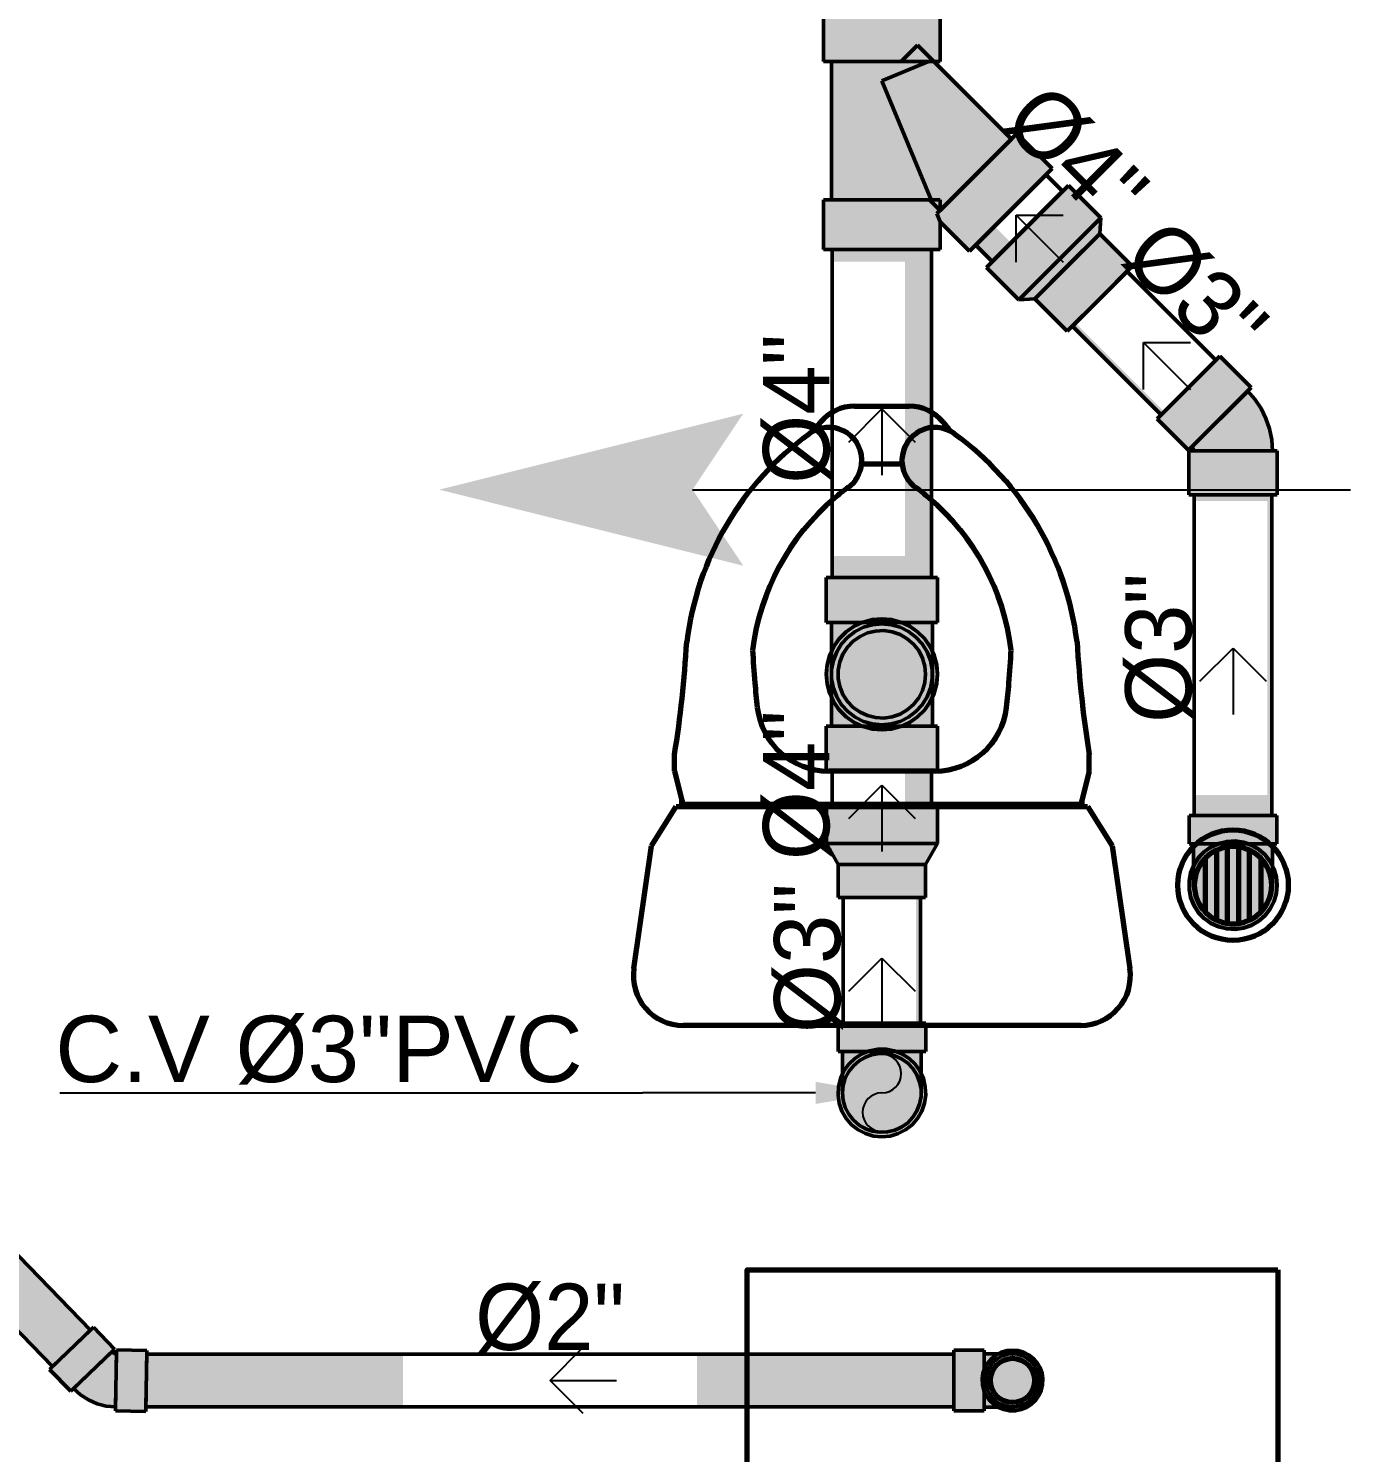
# Model space of a CAD drawing. Header units: metres. Extents: x -232 to 581, y 30 to 789.
# Drawn here: x 347.328 to 348.846, y 397.31 to 398.945 of the extents above; entities that cross this region are included whole.
import ezdxf

# ---------------------------------------------------------------- set-up
doc = ezdxf.new("R2010")
doc.units = ezdxf.units.M
doc.layers.add('_electricos-Leyenda', color=7, linetype='Continuous')
doc.layers.add('M-SY-PIPE-STANDARD-Drenaje Ventilacion', color=254, linetype='Continuous')
doc.layers.add('G-Risr-Std-Nplt', color=7, linetype='Continuous', lineweight=18, plot=False)
doc.layers.add('M-SY-PIPE-STANDARD-Drenaje Sanitario', color=7, linetype='Continuous', true_color=0x726558)
for name, color, linetype, lineweight in [('P-Fixt-Drn', 94, 'Continuous', 70), ('P-Fixt-Snk', 94, 'Continuous', 70), ('P-Fixt-Wcl', 94, 'Continuous', 70)]:
    doc.layers.add(name, color=color, linetype=linetype, lineweight=lineweight)
doc.styles.add('DS-CAST-01', font='GOTHIC.TTF', dxfattribs={"height": 3})
doc.styles.add('Schedule-Header', font='arial.ttf')

# ---------------------------------------------------------------- blocks, each defined once
blk = doc.blocks.new('za_arrw5')
at = {"lineweight": 13}
for points in [[(-1, 0.25), (0, 0), (-0.8333, 0)], [(-1, -0.25), (0, 0), (-0.8333, 0)]]:
    blk.add_solid(points, dxfattribs=at)
blk = doc.blocks.new('TECHO ARQ 20.03')
at = {"layer": '_electricos-Leyenda', "color": 30, "true_color": 0xf8991e}
blk.add_line((224.9811, 119.815), (225.7366, 119.8149), dxfattribs=at)
at = {"layer": '_electricos-Leyenda', "color": 30, "true_color": 0xf8991e, "xscale": -0.3491189357928305, "yscale": 0.3491189357928305, "zscale": 0.3491189357928305, "rotation": 359.99726127338}
blk.add_blockref('za_arrw5', (224.6902, 119.815), dxfattribs=at)
blk = doc.blocks.new('Aecb_Duct_Rnd_2Line_Open')
at = {"layer": 'G-Risr-Std-Nplt', "color": 0, "linetype": 'ByBlock', "lineweight": -2}
blk.add_circle((0, 0), 1, dxfattribs=at)
blk = doc.blocks.new('_Open90')
at = {"color": 0, "linetype": 'ByBlock', "lineweight": -2}
for p, q in [((-0.5, 0.5), (0, 0)), ((0, 0), (-1, 0)), ((0, 0), (-0.5, -0.5))]:
    blk.add_line(p, q, dxfattribs=at)
blk = doc.blocks.new('Aecb_Othr_Rnd_2Line_PipeBreak_Patt_Rise')
at = {"linetype": 'ByBlock', "lineweight": -2}
blk.add_hatch(color=0, dxfattribs=at).paths.add_polyline_path([(1, 0, 0.414214), (0, 1, -1), (0, 0, 1), (0, -1, 0.414214)])
at = {"color": 0, "linetype": 'ByBlock', "lineweight": -2}
for centre, start, end in [((0, 0.5), 270, 90), ((0, -0.5), 90, 270)]:
    blk.add_arc(centre, 0.5, start, end, dxfattribs=at)
at = {"layer": 'G-Risr-Std-Nplt', "color": 0, "linetype": 'ByBlock', "lineweight": -2}
blk.add_circle((0, 0), 1, dxfattribs=at)
blk = doc.blocks.new('DR 20.03.26 LN09')
at = {"layer": 'M-SY-PIPE-STANDARD-Drenaje Sanitario', "linetype": 'Continuous', "lineweight": 50}
for points in [[(-9426.538, -2351.404), (-9426.538, -2353.654), (-9423.898, -2353.654), (-9421.257, -2353.654), (-9421.257, -2352.404), (-9419.931, -2353.73), (-9416.197, -2349.996), (-9417.788, -2348.405), (-9418.042, -2348.659), (-9421.547, -2345.154), (-9421.257, -2345.154), (-9421.257, -2342.904), (-9423.898, -2342.904), (-9426.538, -2342.904), (-9426.538, -2345.154), (-9426.179, -2345.154), (-9426.179, -2351.404)], [(-9417.318, -2352.609), (-9419.174, -2354.465), (-9417.705, -2355.934), (-9416.987, -2355.879), (-9415.517, -2357.349), (-9414.048, -2355.879), (-9412.578, -2354.41), (-9414.048, -2352.94), (-9413.993, -2352.222), (-9415.462, -2350.753)], [(-9419.655, -2353.454), (-9418.909, -2354.2), (-9418.06, -2353.351), (-9418.806, -2352.605)], [(-9426.148, -2368.487), (-9423.898, -2368.487), (-9421.648, -2368.487), (-9421.648, -2353.654), (-9423.898, -2353.654), (-9426.148, -2353.654), (-9426.148, -2354.209), (-9422.848, -2354.209), (-9422.848, -2367.51), (-9426.148, -2367.51)], [(-9415.285, -2357.117), (-9411.266, -2361.135), (-9411.125, -2360.993), (-9415.143, -2356.975)], [(-9408.615, -2358.484), (-9411.443, -2361.312), (-9410.029, -2362.726), (-9409.874, -2362.572), (-9409.843, -2362.61), (-9409.819, -2362.655), (-9409.804, -2362.703), (-9409.799, -2362.753), (-9410.018, -2362.753), (-9410.018, -2364.753), (-9408.018, -2364.753), (-9406.018, -2364.753), (-9406.018, -2362.753), (-9406.237, -2362.753), (-9406.27, -2362.254), (-9406.367, -2361.764), (-9406.528, -2361.291), (-9406.748, -2360.843), (-9407.026, -2360.428), (-9407.355, -2360.053), (-9407.201, -2359.898)], [(-9409.768, -2379.238), (-9408.018, -2379.238), (-9406.268, -2379.238), (-9406.268, -2364.753), (-9408.018, -2364.753), (-9409.768, -2364.753), (-9409.768, -2365.021), (-9406.469, -2365.021), (-9406.469, -2378.322), (-9409.768, -2378.322)], [(-9426.413, -2368.487), (-9426.413, -2370.518), (-9426.179, -2370.518), (-9426.179, -2371.801), (-9426.16, -2371.784), (-9426.262, -2372.001), (-9426.375, -2372.425), (-9426.413, -2372.862), (-9426.375, -2373.299), (-9426.262, -2373.722), (-9426.17, -2373.918), (-9426.179, -2373.922), (-9426.179, -2375.206), (-9426.413, -2375.206), (-9426.413, -2377.237), (-9421.382, -2377.237), (-9421.382, -2375.206), (-9421.616, -2375.206), (-9421.616, -2373.922), (-9421.625, -2373.918), (-9421.534, -2373.722), (-9421.42, -2373.299), (-9421.382, -2372.862), (-9421.42, -2372.425), (-9421.534, -2372.001), (-9421.635, -2371.784), (-9421.616, -2371.801), (-9421.616, -2370.518), (-9421.382, -2370.518), (-9421.382, -2368.487)], [(-9426.37, -2372.426), (-9426.408, -2372.862), (-9426.37, -2373.298), (-9426.256, -2373.72), (-9426.071, -2374.117), (-9425.82, -2374.475), (-9425.511, -2374.784), (-9425.153, -2375.035), (-9424.756, -2375.22), (-9424.334, -2375.334), (-9423.898, -2375.372), (-9423.462, -2375.334), (-9423.039, -2375.22), (-9422.643, -2375.035), (-9422.284, -2374.784), (-9421.975, -2374.475), (-9421.724, -2374.117), (-9421.539, -2373.72), (-9421.426, -2373.298), (-9421.388, -2372.862), (-9421.426, -2372.426), (-9421.539, -2372.003), (-9421.724, -2371.607), (-9421.975, -2371.248), (-9422.284, -2370.939), (-9422.643, -2370.688), (-9423.039, -2370.503), (-9423.462, -2370.39), (-9423.898, -2370.352), (-9424.334, -2370.39), (-9424.756, -2370.503), (-9425.153, -2370.688), (-9425.511, -2370.939), (-9425.82, -2371.248), (-9426.071, -2371.607), (-9426.256, -2372.003)], [(-9426.109, -2372.448), (-9426.148, -2372.862), (-9426.109, -2373.275), (-9425.996, -2373.675), (-9425.811, -2374.046), (-9425.56, -2374.378), (-9425.254, -2374.657), (-9424.901, -2374.876), (-9424.513, -2375.026), (-9424.105, -2375.102), (-9423.69, -2375.102), (-9423.282, -2375.026), (-9422.895, -2374.876), (-9422.542, -2374.657), (-9422.235, -2374.378), (-9421.985, -2374.046), (-9421.8, -2373.675), (-9421.686, -2373.275), (-9421.648, -2372.862), (-9421.686, -2372.448), (-9421.8, -2372.049), (-9421.985, -2371.677), (-9422.235, -2371.346), (-9422.542, -2371.066), (-9422.895, -2370.848), (-9423.282, -2370.698), (-9423.69, -2370.621), (-9424.105, -2370.621), (-9424.513, -2370.698), (-9424.901, -2370.848), (-9425.254, -2371.066), (-9425.56, -2371.346), (-9425.811, -2371.677), (-9425.996, -2372.049)], [(-9410.003, -2379.238), (-9410.003, -2380.519), (-9409.799, -2380.519), (-9409.799, -2381.519), (-9409.794, -2381.514), (-9409.922, -2381.835), (-9409.994, -2382.205), (-9409.994, -2382.583), (-9409.922, -2382.953), (-9409.782, -2383.303), (-9409.578, -2383.621), (-9409.318, -2383.894), (-9409.01, -2384.113), (-9408.667, -2384.269), (-9408.301, -2384.358), (-9407.924, -2384.376), (-9407.55, -2384.322), (-9407.194, -2384.199), (-9406.867, -2384.01), (-9406.582, -2383.763), (-9406.349, -2383.467), (-9406.176, -2383.131), (-9406.07, -2382.77), (-9406.034, -2382.394), (-9406.07, -2382.018), (-9406.176, -2381.656), (-9406.255, -2381.504), (-9406.237, -2381.519), (-9406.237, -2380.519), (-9406.034, -2380.519), (-9406.034, -2379.238)], [(-9410.009, -2382.204), (-9410.009, -2382.584), (-9409.937, -2382.957), (-9409.796, -2383.31), (-9409.59, -2383.63), (-9409.328, -2383.905), (-9409.018, -2384.126), (-9408.672, -2384.284), (-9408.303, -2384.374), (-9407.923, -2384.392), (-9407.547, -2384.338), (-9407.187, -2384.213), (-9406.858, -2384.023), (-9406.571, -2383.774), (-9406.336, -2383.475), (-9406.161, -2383.137), (-9406.054, -2382.772), (-9406.018, -2382.394), (-9406.054, -2382.015), (-9406.161, -2381.651), (-9406.336, -2381.313), (-9406.571, -2381.014), (-9406.858, -2380.765), (-9407.187, -2380.575), (-9407.547, -2380.45), (-9407.923, -2380.396), (-9408.303, -2380.414), (-9408.672, -2380.504), (-9409.018, -2380.662), (-9409.328, -2380.882), (-9409.59, -2381.158), (-9409.796, -2381.478), (-9409.937, -2381.83)], [(-9409.737, -2382.063), (-9409.768, -2382.394), (-9409.737, -2382.725), (-9409.643, -2383.044), (-9409.49, -2383.34), (-9409.285, -2383.602), (-9409.033, -2383.819), (-9408.745, -2383.986), (-9408.431, -2384.095), (-9408.101, -2384.142), (-9407.769, -2384.126), (-9407.446, -2384.048), (-9407.143, -2383.91), (-9406.872, -2383.717), (-9406.643, -2383.476), (-9406.463, -2383.196), (-9406.339, -2382.887), (-9406.276, -2382.56), (-9406.276, -2382.228), (-9406.339, -2381.901), (-9406.463, -2381.592), (-9406.643, -2381.312), (-9406.872, -2381.071), (-9407.143, -2380.878), (-9407.446, -2380.74), (-9407.769, -2380.662), (-9408.101, -2380.646), (-9408.431, -2380.693), (-9408.745, -2380.802), (-9409.033, -2380.968), (-9409.285, -2381.186), (-9409.49, -2381.448), (-9409.643, -2381.744)], [(-9461.402, -2404.16), (-9459.692, -2402.512), (-9472.008, -2389.798), (-9473.713, -2391.451)], [(-9459.555, -2402.38), (-9461.535, -2404.288), (-9460.581, -2405.278), (-9460.457, -2405.159), (-9460.138, -2405.441), (-9459.78, -2405.67), (-9459.39, -2405.84), (-9458.978, -2405.947), (-9458.554, -2405.988), (-9458.557, -2406.16), (-9457.183, -2406.185), (-9457.132, -2403.436), (-9458.507, -2403.41), (-9458.51, -2403.582), (-9458.558, -2403.578), (-9458.604, -2403.566), (-9458.648, -2403.546), (-9458.688, -2403.521), (-9458.724, -2403.489), (-9458.601, -2403.37)], [(-9420.648, -2403.413), (-9420.648, -2406.163), (-9419.273, -2406.163), (-9419.273, -2405.991), (-9418.658, -2405.991), (-9418.665, -2405.982), (-9418.622, -2406.01), (-9418.38, -2406.107), (-9418.123, -2406.157), (-9417.861, -2406.157), (-9417.605, -2406.107), (-9417.362, -2406.01), (-9417.142, -2405.869), (-9416.953, -2405.688), (-9416.801, -2405.475), (-9416.693, -2405.238), (-9416.631, -2404.983), (-9416.619, -2404.722), (-9416.656, -2404.464), (-9416.741, -2404.217), (-9416.872, -2403.99), (-9417.043, -2403.793), (-9417.249, -2403.631), (-9417.481, -2403.511), (-9417.732, -2403.438), (-9417.992, -2403.413), (-9418.252, -2403.438), (-9418.503, -2403.511), (-9418.668, -2403.596), (-9418.658, -2403.585), (-9419.273, -2403.585), (-9419.273, -2403.413)], [(-9419.327, -2404.531), (-9419.352, -2404.788), (-9419.327, -2405.045), (-9419.254, -2405.293), (-9419.136, -2405.523), (-9418.976, -2405.726), (-9418.781, -2405.895), (-9418.557, -2406.024), (-9418.313, -2406.109), (-9418.057, -2406.146), (-9417.799, -2406.133), (-9417.548, -2406.072), (-9417.312, -2405.965), (-9417.102, -2405.815), (-9416.924, -2405.628), (-9416.784, -2405.411), (-9416.688, -2405.171), (-9416.639, -2404.917), (-9416.639, -2404.659), (-9416.688, -2404.405), (-9416.784, -2404.165), (-9416.924, -2403.947), (-9417.102, -2403.76), (-9417.312, -2403.611), (-9417.548, -2403.503), (-9417.799, -2403.442), (-9418.057, -2403.43), (-9418.313, -2403.467), (-9418.557, -2403.551), (-9418.781, -2403.68), (-9418.976, -2403.85), (-9419.136, -2404.053), (-9419.254, -2404.283)], [(-9457.135, -2403.6), (-9457.179, -2405.975), (-9445.553, -2405.975), (-9445.553, -2403.6)], [(-9420.648, -2405.975), (-9420.648, -2404.788), (-9420.648, -2403.6), (-9432.252, -2403.6), (-9432.252, -2405.975)], [(-9419.174, -2404.675), (-9419.174, -2404.901), (-9419.132, -2405.122), (-9419.048, -2405.332), (-9418.926, -2405.522), (-9418.77, -2405.685), (-9418.586, -2405.816), (-9418.381, -2405.91), (-9418.161, -2405.963), (-9417.936, -2405.974), (-9417.712, -2405.942), (-9417.499, -2405.868), (-9417.303, -2405.755), (-9417.133, -2405.607), (-9416.993, -2405.43), (-9416.89, -2405.229), (-9416.826, -2405.013), (-9416.805, -2404.788), (-9416.826, -2404.563), (-9416.89, -2404.346), (-9416.993, -2404.146), (-9417.133, -2403.968), (-9417.303, -2403.82), (-9417.499, -2403.708), (-9417.712, -2403.634), (-9417.936, -2403.602), (-9418.161, -2403.612), (-9418.381, -2403.666), (-9418.586, -2403.759), (-9418.77, -2403.89), (-9418.926, -2404.054), (-9419.048, -2404.244), (-9419.132, -2404.453)]]:
    blk.add_hatch(color=251, dxfattribs=at).paths.add_polyline_path(points, flags=0)
at = {"layer": 'M-SY-PIPE-STANDARD-Drenaje Ventilacion', "linetype": 'Continuous', "lineweight": 50}
for points in [[(-9421.648, -2378.766), (-9421.648, -2377.237), (-9422.848, -2377.237), (-9422.848, -2378.766)], [(-9426.408, -2378.766), (-9426.408, -2380.516), (-9425.876, -2381.453), (-9425.876, -2382.953), (-9421.92, -2382.953), (-9421.92, -2381.453), (-9421.388, -2380.516), (-9421.388, -2378.766)], [(-9422.148, -2388.632), (-9422.148, -2382.953), (-9422.348, -2382.953), (-9422.348, -2388.632)], [(-9425.882, -2388.632), (-9425.882, -2389.913), (-9425.679, -2389.913), (-9425.679, -2390.913), (-9425.664, -2390.9), (-9425.773, -2391.139), (-9425.862, -2391.506), (-9425.88, -2391.883), (-9425.826, -2392.256), (-9425.703, -2392.612), (-9425.514, -2392.939), (-9425.267, -2393.224), (-9424.971, -2393.457), (-9424.635, -2393.63), (-9424.273, -2393.737), (-9423.898, -2393.773), (-9423.522, -2393.737), (-9423.16, -2393.63), (-9422.825, -2393.457), (-9422.528, -2393.224), (-9422.281, -2392.939), (-9422.093, -2392.612), (-9421.969, -2392.256), (-9421.916, -2391.883), (-9421.933, -2391.506), (-9422.022, -2391.139), (-9422.132, -2390.9), (-9422.116, -2390.913), (-9422.116, -2389.913), (-9421.913, -2389.913), (-9421.913, -2388.632)], [(-9425.64, -2391.622), (-9425.64, -2391.954), (-9425.577, -2392.281), (-9425.453, -2392.59), (-9425.273, -2392.87), (-9425.044, -2393.111), (-9424.773, -2393.304), (-9424.47, -2393.442), (-9424.147, -2393.52), (-9423.814, -2393.536), (-9423.485, -2393.489), (-9423.171, -2393.38), (-9422.883, -2393.214), (-9422.631, -2392.996), (-9422.425, -2392.734), (-9422.273, -2392.439), (-9422.179, -2392.119), (-9422.148, -2391.788), (-9422.179, -2391.457), (-9422.273, -2391.138), (-9422.425, -2390.842), (-9422.631, -2390.58), (-9422.883, -2390.363), (-9423.171, -2390.196), (-9423.485, -2390.087), (-9423.814, -2390.04), (-9424.147, -2390.056), (-9424.47, -2390.134), (-9424.773, -2390.273), (-9425.044, -2390.466), (-9425.273, -2390.706), (-9425.453, -2390.986), (-9425.577, -2391.295)]]:
    blk.add_hatch(color=254, dxfattribs=at).paths.add_polyline_path(points, flags=0)
at = {"layer": 'M-SY-PIPE-STANDARD-Drenaje Sanitario', "color": 251, "linetype": 'Continuous', "lineweight": 50}
for points in [[(-9426.538, -2342.904), (-9426.538, -2345.154)], [(-9421.257, -2342.904), (-9421.257, -2345.154)], [(-9423.023, -2345.154), (-9422.285, -2344.416)], [(-9422.285, -2344.416), (-9418.042, -2348.659)], [(-9426.538, -2345.154), (-9423.898, -2345.154)], [(-9426.179, -2345.154), (-9426.179, -2351.404)], [(-9426.179, -2345.154), (-9423.023, -2345.154)], [(-9423.898, -2346.029), (-9421.785, -2345.154)], [(-9423.898, -2345.154), (-9421.257, -2345.154)], [(-9421.785, -2345.154), (-9423.023, -2345.154)], [(-9421.671, -2351.404), (-9423.898, -2346.029)], [(-9417.788, -2348.405), (-9421.412, -2352.029)], [(-9418.042, -2348.659), (-9421.268, -2351.885)], [(-9417.788, -2348.405), (-9416.197, -2349.996)], [(-9419.931, -2353.73), (-9416.197, -2349.996)], [(-9416.473, -2350.272), (-9419.655, -2353.454)], [(-9415.727, -2351.018), (-9416.473, -2350.272)], [(-9418.909, -2354.2), (-9415.727, -2351.018)], [(-9415.462, -2350.753), (-9417.318, -2352.609)], [(-9415.462, -2350.753), (-9413.993, -2352.222)], [(-9423.898, -2351.404), (-9426.538, -2351.404)], [(-9426.538, -2351.404), (-9426.538, -2353.654)], [(-9426.179, -2351.404), (-9421.749, -2351.404)], [(-9421.257, -2351.404), (-9423.898, -2351.404)], [(-9421.268, -2351.885), (-9421.749, -2351.404)], [(-9421.749, -2351.404), (-9421.749, -2351.404), (-9421.671, -2351.404)], [(-9421.749, -2351.404), (-9421.671, -2351.404)], [(-9421.257, -2351.404), (-9421.257, -2351.874)], [(-9421.412, -2352.029), (-9421.257, -2352.404)], [(-9421.257, -2352.404), (-9419.931, -2353.73)], [(-9421.257, -2352.404), (-9421.257, -2353.654)], [(-9417.318, -2352.609), (-9419.174, -2354.465)], [(-9417.705, -2355.934), (-9413.993, -2352.222)], [(-9415.849, -2354.078), (-9413.993, -2352.222)], [(-9413.993, -2352.222), (-9414.048, -2352.94)], [(-9414.048, -2352.94), (-9416.987, -2355.879)], [(-9414.048, -2352.94), (-9415.517, -2354.41)], [(-9414.048, -2352.94), (-9412.578, -2354.41)], [(-9426.538, -2353.654), (-9423.898, -2353.654)], [(-9421.648, -2353.654), (-9426.148, -2353.654)], [(-9426.148, -2353.654), (-9426.148, -2368.487)], [(-9423.898, -2353.654), (-9421.257, -2353.654)], [(-9421.648, -2368.487), (-9421.648, -2353.654)], [(-9419.655, -2353.454), (-9418.909, -2354.2)], [(-9419.174, -2354.465), (-9417.705, -2355.934)], [(-9417.705, -2355.934), (-9415.849, -2354.078)], [(-9415.517, -2354.41), (-9416.987, -2355.879)], [(-9414.048, -2355.879), (-9412.578, -2354.41)], [(-9412.81, -2354.642), (-9415.285, -2357.117)], [(-9408.792, -2358.661), (-9412.81, -2354.642)], [(-9416.987, -2355.879), (-9417.705, -2355.934)], [(-9416.987, -2355.879), (-9415.517, -2357.349)], [(-9415.517, -2357.349), (-9414.048, -2355.879)], [(-9415.285, -2357.117), (-9411.266, -2361.135)], [(-9408.615, -2358.484), (-9411.443, -2361.312)], [(-9411.266, -2361.135), (-9408.792, -2358.661)], [(-9407.201, -2359.898), (-9408.615, -2358.484)], [(-9410.029, -2362.726), (-9407.201, -2359.898)], [(-9409.874, -2362.572), (-9407.355, -2360.053)], [(-9407.355, -2360.053), (-9407.026, -2360.428), (-9406.748, -2360.843), (-9406.528, -2361.291), (-9406.367, -2361.764), (-9406.27, -2362.254), (-9406.237, -2362.753)], [(-9410.029, -2362.726), (-9411.443, -2361.312)], [(-9408.018, -2362.753), (-9410.018, -2362.753)], [(-9410.018, -2364.753), (-9410.018, -2362.753)], [(-9409.799, -2362.753), (-9409.803, -2362.713), (-9409.812, -2362.674), (-9409.827, -2362.636), (-9409.848, -2362.602), (-9409.874, -2362.572)], [(-9406.237, -2362.753), (-9409.799, -2362.753)], [(-9406.018, -2362.753), (-9408.018, -2362.753)], [(-9406.018, -2364.753), (-9406.018, -2362.753)], [(-9410.018, -2364.753), (-9408.018, -2364.753)], [(-9406.268, -2364.753), (-9409.768, -2364.753)], [(-9409.768, -2364.753), (-9409.768, -2379.238)], [(-9408.018, -2364.753), (-9406.018, -2364.753)], [(-9406.268, -2379.238), (-9406.268, -2364.753)], [(-9459.692, -2402.512), (-9493.385, -2367.731)], [(-9421.382, -2368.487), (-9426.413, -2368.487)], [(-9426.413, -2368.487), (-9426.413, -2370.518)], [(-9426.148, -2368.487), (-9421.648, -2368.487)], [(-9421.382, -2368.487), (-9421.382, -2370.518)], [(-9495.064, -2369.411), (-9461.402, -2404.16)], [(-9423.898, -2375.377), (-9423.461, -2375.339), (-9423.037, -2375.226), (-9422.64, -2375.04), (-9422.281, -2374.789), (-9421.971, -2374.479), (-9421.719, -2374.12), (-9421.534, -2373.722), (-9421.42, -2373.299), (-9421.382, -2372.862), (-9421.42, -2372.425), (-9421.534, -2372.001), (-9421.719, -2371.604), (-9421.971, -2371.245), (-9422.281, -2370.935), (-9422.64, -2370.683), (-9423.037, -2370.498), (-9423.461, -2370.384), (-9423.898, -2370.346), (-9424.335, -2370.384), (-9424.758, -2370.498), (-9425.156, -2370.683), (-9425.515, -2370.935), (-9425.825, -2371.245), (-9426.076, -2371.604), (-9426.262, -2372.001), (-9426.375, -2372.425), (-9426.413, -2372.862), (-9426.375, -2373.299), (-9426.262, -2373.722), (-9426.076, -2374.12), (-9425.825, -2374.479), (-9425.515, -2374.789), (-9425.156, -2375.04), (-9424.758, -2375.226), (-9424.335, -2375.339), (-9423.898, -2375.377)], [(-9426.413, -2370.518), (-9424.812, -2370.518)], [(-9421.388, -2372.862), (-9421.426, -2373.298), (-9421.539, -2373.72), (-9421.724, -2374.117), (-9421.975, -2374.475), (-9422.284, -2374.784), (-9422.643, -2375.035), (-9423.039, -2375.22), (-9423.462, -2375.334), (-9423.898, -2375.372), (-9424.334, -2375.334), (-9424.756, -2375.22), (-9425.153, -2375.035), (-9425.511, -2374.784), (-9425.82, -2374.475), (-9426.071, -2374.117), (-9426.256, -2373.72), (-9426.37, -2373.298), (-9426.408, -2372.862), (-9426.37, -2372.426), (-9426.256, -2372.003), (-9426.071, -2371.607), (-9425.82, -2371.248), (-9425.511, -2370.939), (-9425.153, -2370.688), (-9424.756, -2370.503), (-9424.334, -2370.39), (-9423.898, -2370.352), (-9423.462, -2370.39), (-9423.039, -2370.503), (-9422.643, -2370.688), (-9422.284, -2370.939), (-9421.975, -2371.248), (-9421.724, -2371.607), (-9421.539, -2372.003), (-9421.426, -2372.426), (-9421.388, -2372.862)], [(-9421.388, -2372.862), (-9421.426, -2372.426), (-9421.539, -2372.003), (-9421.724, -2371.607), (-9421.975, -2371.248), (-9422.284, -2370.939), (-9422.643, -2370.688), (-9423.039, -2370.503), (-9423.462, -2370.39), (-9423.898, -2370.352), (-9424.334, -2370.39), (-9424.756, -2370.503), (-9425.153, -2370.688), (-9425.511, -2370.939), (-9425.82, -2371.248), (-9426.071, -2371.607), (-9426.256, -2372.003), (-9426.37, -2372.426), (-9426.408, -2372.862), (-9426.37, -2373.298), (-9426.256, -2373.72), (-9426.071, -2374.117), (-9425.82, -2374.475), (-9425.511, -2374.784), (-9425.153, -2375.035), (-9424.756, -2375.22), (-9424.334, -2375.334), (-9423.898, -2375.372), (-9423.462, -2375.334), (-9423.039, -2375.22), (-9422.643, -2375.035), (-9422.284, -2374.784), (-9421.975, -2374.475), (-9421.724, -2374.117), (-9421.539, -2373.72), (-9421.426, -2373.298), (-9421.388, -2372.862)], [(-9421.616, -2370.518), (-9426.179, -2370.518)], [(-9426.179, -2375.206), (-9426.179, -2370.518)], [(-9423.898, -2375.143), (-9423.479, -2375.104), (-9423.074, -2374.989), (-9422.697, -2374.801), (-9422.361, -2374.548), (-9422.077, -2374.236), (-9421.856, -2373.879), (-9421.704, -2373.486), (-9421.626, -2373.072), (-9421.626, -2372.651), (-9421.704, -2372.237), (-9421.856, -2371.845), (-9422.077, -2371.487), (-9422.361, -2371.176), (-9422.697, -2370.922), (-9423.074, -2370.735), (-9423.479, -2370.619), (-9423.898, -2370.58), (-9424.317, -2370.619), (-9424.722, -2370.735), (-9425.099, -2370.922), (-9425.435, -2371.176), (-9425.718, -2371.487), (-9425.94, -2371.845), (-9426.092, -2372.237), (-9426.169, -2372.651), (-9426.169, -2373.072), (-9426.092, -2373.486), (-9425.94, -2373.879), (-9425.718, -2374.236), (-9425.435, -2374.548), (-9425.099, -2374.801), (-9424.722, -2374.989), (-9424.317, -2375.104), (-9423.898, -2375.143)], [(-9422.984, -2370.518), (-9421.382, -2370.518)], [(-9421.616, -2375.206), (-9421.616, -2370.518)], [(-9421.92, -2372.862), (-9421.955, -2372.487), (-9422.061, -2372.127), (-9422.234, -2371.792), (-9422.466, -2371.497), (-9422.75, -2371.25), (-9423.076, -2371.062), (-9423.431, -2370.939), (-9423.804, -2370.886), (-9424.179, -2370.904), (-9424.545, -2370.993), (-9424.887, -2371.149), (-9425.193, -2371.367), (-9425.452, -2371.639), (-9425.656, -2371.955), (-9425.796, -2372.304), (-9425.867, -2372.674), (-9425.867, -2373.05), (-9425.796, -2373.419), (-9425.656, -2373.768), (-9425.452, -2374.084), (-9425.193, -2374.357), (-9424.887, -2374.575), (-9424.545, -2374.731), (-9424.179, -2374.82), (-9423.804, -2374.837), (-9423.431, -2374.784), (-9423.076, -2374.661), (-9422.75, -2374.473), (-9422.466, -2374.227), (-9422.234, -2373.931), (-9422.061, -2373.597), (-9421.955, -2373.236), (-9421.92, -2372.862)], [(-9421.92, -2372.862), (-9421.955, -2372.487), (-9422.061, -2372.127), (-9422.234, -2371.792), (-9422.466, -2371.497), (-9422.75, -2371.25), (-9423.076, -2371.062), (-9423.431, -2370.939), (-9423.804, -2370.886), (-9424.179, -2370.904), (-9424.545, -2370.993), (-9424.887, -2371.149), (-9425.193, -2371.367), (-9425.452, -2371.639), (-9425.656, -2371.955), (-9425.796, -2372.304), (-9425.867, -2372.674), (-9425.867, -2373.05), (-9425.796, -2373.419), (-9425.656, -2373.768), (-9425.452, -2374.084), (-9425.193, -2374.357), (-9424.887, -2374.575), (-9424.545, -2374.731), (-9424.179, -2374.82), (-9423.804, -2374.837), (-9423.431, -2374.784), (-9423.076, -2374.661), (-9422.75, -2374.473), (-9422.466, -2374.227), (-9422.234, -2373.931), (-9422.061, -2373.597), (-9421.955, -2373.236), (-9421.92, -2372.862)], [(-9424.812, -2375.206), (-9426.413, -2375.206)], [(-9426.413, -2375.206), (-9426.413, -2377.237)], [(-9426.179, -2375.206), (-9421.616, -2375.206)], [(-9421.382, -2375.206), (-9422.984, -2375.206)], [(-9421.382, -2375.206), (-9421.382, -2377.237)], [(-9426.413, -2377.237), (-9421.382, -2377.237)], [(-9406.034, -2379.238), (-9410.003, -2379.238)], [(-9410.003, -2380.519), (-9410.003, -2379.238)], [(-9409.768, -2379.238), (-9406.268, -2379.238)], [(-9406.034, -2380.519), (-9406.034, -2379.238)], [(-9406.018, -2382.394), (-9406.054, -2382.772), (-9406.161, -2383.137), (-9406.336, -2383.475), (-9406.571, -2383.774), (-9406.858, -2384.023), (-9407.187, -2384.213), (-9407.547, -2384.338), (-9407.923, -2384.392), (-9408.303, -2384.374), (-9408.672, -2384.284), (-9409.018, -2384.126), (-9409.328, -2383.905), (-9409.59, -2383.63), (-9409.796, -2383.31), (-9409.937, -2382.957), (-9410.009, -2382.584), (-9410.009, -2382.204), (-9409.937, -2381.83), (-9409.796, -2381.478), (-9409.59, -2381.158), (-9409.328, -2380.882), (-9409.018, -2380.662), (-9408.672, -2380.504), (-9408.303, -2380.414), (-9407.923, -2380.396), (-9407.547, -2380.45), (-9407.187, -2380.575), (-9406.858, -2380.765), (-9406.571, -2381.014), (-9406.336, -2381.313), (-9406.161, -2381.651), (-9406.054, -2382.015), (-9406.018, -2382.394)], [(-9410.003, -2380.519), (-9408.668, -2380.519)], [(-9406.034, -2382.394), (-9406.07, -2382.018), (-9406.176, -2381.656), (-9406.349, -2381.321), (-9406.582, -2381.025), (-9406.867, -2380.778), (-9407.194, -2380.589), (-9407.55, -2380.465), (-9407.924, -2380.412), (-9408.301, -2380.43), (-9408.667, -2380.519), (-9409.01, -2380.675), (-9409.318, -2380.894), (-9409.578, -2381.167), (-9409.782, -2381.485), (-9409.922, -2381.835), (-9409.994, -2382.205), (-9409.994, -2382.583), (-9409.922, -2382.953), (-9409.782, -2383.303), (-9409.578, -2383.621), (-9409.318, -2383.894), (-9409.01, -2384.113), (-9408.667, -2384.269), (-9408.301, -2384.358), (-9407.924, -2384.376), (-9407.55, -2384.322), (-9407.194, -2384.199), (-9406.867, -2384.01), (-9406.582, -2383.763), (-9406.349, -2383.467), (-9406.176, -2383.131), (-9406.07, -2382.77), (-9406.034, -2382.394)], [(-9406.237, -2380.519), (-9409.799, -2380.519)], [(-9409.799, -2380.519), (-9409.799, -2382.394)], [(-9406.237, -2382.394), (-9406.269, -2382.057), (-9406.365, -2381.732), (-9406.52, -2381.431), (-9406.729, -2381.165), (-9406.985, -2380.943), (-9407.278, -2380.774), (-9407.598, -2380.663), (-9407.933, -2380.615), (-9408.272, -2380.631), (-9408.601, -2380.711), (-9408.909, -2380.851), (-9409.185, -2381.048), (-9409.418, -2381.293), (-9409.601, -2381.578), (-9409.727, -2381.892), (-9409.791, -2382.225), (-9409.791, -2382.563), (-9409.727, -2382.896), (-9409.601, -2383.21), (-9409.418, -2383.495), (-9409.185, -2383.74), (-9408.909, -2383.937), (-9408.601, -2384.077), (-9408.272, -2384.157), (-9407.933, -2384.173), (-9407.598, -2384.125), (-9407.278, -2384.014), (-9406.985, -2383.845), (-9406.729, -2383.623), (-9406.52, -2383.357), (-9406.365, -2383.056), (-9406.269, -2382.731), (-9406.237, -2382.394)], [(-9407.368, -2380.519), (-9406.034, -2380.519)], [(-9406.237, -2382.394), (-9406.237, -2380.519)], [(-9459.555, -2402.38), (-9461.535, -2404.288)], [(-9461.402, -2404.16), (-9459.692, -2402.512)], [(-9458.601, -2403.37), (-9459.555, -2402.38)], [(-9460.581, -2405.278), (-9458.601, -2403.37)], [(-9460.457, -2405.159), (-9458.724, -2403.489)], [(-9458.724, -2403.489), (-9458.688, -2403.521), (-9458.648, -2403.546), (-9458.604, -2403.566), (-9458.558, -2403.578), (-9458.51, -2403.582)], [(-9458.507, -2403.41), (-9458.557, -2406.16)], [(-9457.132, -2403.436), (-9458.507, -2403.41)], [(-9457.183, -2406.185), (-9457.132, -2403.436)], [(-9420.648, -2403.413), (-9420.648, -2406.163)], [(-9419.273, -2403.413), (-9420.648, -2403.413)], [(-9417.992, -2403.413), (-9418.252, -2403.438), (-9418.503, -2403.511), (-9418.736, -2403.631), (-9418.941, -2403.793), (-9419.112, -2403.99), (-9419.243, -2404.217), (-9419.328, -2404.464), (-9419.366, -2404.722), (-9419.353, -2404.983), (-9419.292, -2405.238), (-9419.183, -2405.475), (-9419.031, -2405.688), (-9418.842, -2405.869), (-9418.622, -2406.01), (-9418.38, -2406.107), (-9418.123, -2406.157), (-9417.861, -2406.157), (-9417.605, -2406.107), (-9417.362, -2406.01), (-9417.142, -2405.869), (-9416.953, -2405.688), (-9416.801, -2405.475), (-9416.693, -2405.238), (-9416.631, -2404.983), (-9416.619, -2404.722), (-9416.656, -2404.464), (-9416.741, -2404.217), (-9416.872, -2403.99), (-9417.043, -2403.793), (-9417.249, -2403.631), (-9417.481, -2403.511), (-9417.732, -2403.438), (-9417.992, -2403.413)], [(-9419.352, -2404.788), (-9419.327, -2404.531), (-9419.254, -2404.283), (-9419.136, -2404.053), (-9418.976, -2403.85), (-9418.781, -2403.68), (-9418.557, -2403.551), (-9418.313, -2403.467), (-9418.057, -2403.43), (-9417.799, -2403.442), (-9417.548, -2403.503), (-9417.312, -2403.611), (-9417.102, -2403.76), (-9416.924, -2403.947), (-9416.784, -2404.165), (-9416.688, -2404.405), (-9416.639, -2404.659), (-9416.639, -2404.917), (-9416.688, -2405.171), (-9416.784, -2405.411), (-9416.924, -2405.628), (-9417.102, -2405.815), (-9417.312, -2405.965), (-9417.548, -2406.072), (-9417.799, -2406.133), (-9418.057, -2406.146), (-9418.313, -2406.109), (-9418.557, -2406.024), (-9418.781, -2405.895), (-9418.976, -2405.726), (-9419.136, -2405.523), (-9419.254, -2405.293), (-9419.327, -2405.045), (-9419.352, -2404.788)], [(-9419.273, -2404.289), (-9419.273, -2403.413)], [(-9458.51, -2403.582), (-9458.554, -2405.988)], [(-9457.135, -2403.6), (-9457.179, -2405.975)], [(-9420.648, -2403.6), (-9457.135, -2403.6)], [(-9420.648, -2405.975), (-9420.648, -2403.6)], [(-9419.273, -2403.585), (-9419.273, -2405.991)], [(-9417.992, -2403.585), (-9419.273, -2403.585)], [(-9417.992, -2403.585), (-9418.22, -2403.606), (-9418.439, -2403.671), (-9418.643, -2403.776), (-9418.822, -2403.917), (-9418.972, -2404.09), (-9419.087, -2404.288), (-9419.161, -2404.504), (-9419.194, -2404.731), (-9419.183, -2404.959), (-9419.129, -2405.181), (-9419.034, -2405.389), (-9418.901, -2405.576), (-9418.736, -2405.734), (-9418.543, -2405.857), (-9418.331, -2405.942), (-9418.107, -2405.985), (-9417.878, -2405.985), (-9417.653, -2405.942), (-9417.441, -2405.857), (-9417.248, -2405.734), (-9417.083, -2405.576), (-9416.95, -2405.389), (-9416.855, -2405.181), (-9416.801, -2404.959), (-9416.79, -2404.731), (-9416.823, -2404.504), (-9416.898, -2404.288), (-9417.012, -2404.09), (-9417.162, -2403.917), (-9417.342, -2403.776), (-9417.545, -2403.671), (-9417.764, -2403.606), (-9417.992, -2403.585)], [(-9460.581, -2405.278), (-9461.535, -2404.288)], [(-9458.554, -2405.988), (-9458.978, -2405.947), (-9459.39, -2405.84), (-9459.78, -2405.67), (-9460.138, -2405.441), (-9460.457, -2405.159)], [(-9419.273, -2406.163), (-9419.273, -2405.287)], [(-9457.179, -2405.975), (-9420.648, -2405.975)], [(-9419.273, -2405.991), (-9417.992, -2405.991)], [(-9457.183, -2406.185), (-9458.557, -2406.16)], [(-9419.273, -2406.163), (-9420.648, -2406.163)]]:
    blk.add_lwpolyline(points, dxfattribs=at)
at = {"layer": 'M-SY-PIPE-STANDARD-Drenaje Ventilacion', "linetype": 'ByBlock', "lineweight": -2}
for p, q in [((-9461.07, -2391.788, -7.997), (-9434.718, -2391.788, -7.997)), ((-9430.808, -2391.788, -7.997), (-9434.718, -2391.788, -7.997)), ((-9426.898, -2391.788, -7.997), (-9430.808, -2391.788, -7.997))]:
    blk.add_line(p, q, dxfattribs=at)
at = {"layer": 'M-SY-PIPE-STANDARD-Drenaje Ventilacion', "color": 254, "linetype": 'Continuous', "lineweight": 50}
for points in [[(-9426.148, -2377.237), (-9426.148, -2378.766)], [(-9421.648, -2377.237), (-9426.148, -2377.237)], [(-9421.648, -2378.766), (-9421.648, -2377.237)], [(-9421.388, -2378.766), (-9426.408, -2378.766)], [(-9426.408, -2378.766), (-9426.408, -2380.516)], [(-9426.148, -2378.766), (-9421.648, -2378.766)], [(-9421.388, -2378.766), (-9421.388, -2380.516)], [(-9425.876, -2381.453), (-9426.408, -2380.516)], [(-9426.408, -2380.516), (-9421.388, -2380.516)], [(-9426.408, -2380.516), (-9421.388, -2380.516)], [(-9421.388, -2380.516), (-9421.92, -2381.453)], [(-9421.92, -2381.453), (-9425.876, -2381.453)], [(-9421.92, -2381.453), (-9425.876, -2381.453)], [(-9425.876, -2381.453), (-9425.876, -2382.953)], [(-9421.92, -2381.453), (-9421.92, -2382.953)], [(-9425.876, -2382.953), (-9421.92, -2382.953)], [(-9425.648, -2382.953), (-9425.648, -2388.632)], [(-9422.148, -2382.953), (-9425.648, -2382.953)], [(-9422.148, -2388.632), (-9422.148, -2382.953)], [(-9421.913, -2388.632), (-9425.882, -2388.632)], [(-9425.882, -2388.632), (-9425.882, -2389.913)], [(-9425.648, -2388.632), (-9422.148, -2388.632)], [(-9421.913, -2388.632), (-9421.913, -2389.913)], [(-9425.882, -2389.913), (-9424.547, -2389.913)], [(-9423.898, -2393.773), (-9423.522, -2393.737), (-9423.16, -2393.63), (-9422.825, -2393.457), (-9422.528, -2393.224), (-9422.281, -2392.939), (-9422.093, -2392.612), (-9421.969, -2392.256), (-9421.916, -2391.883), (-9421.933, -2391.506), (-9422.022, -2391.139), (-9422.179, -2390.796), (-9422.398, -2390.489), (-9422.671, -2390.228), (-9422.988, -2390.024), (-9423.339, -2389.884), (-9423.709, -2389.813), (-9424.086, -2389.813), (-9424.457, -2389.884), (-9424.807, -2390.024), (-9425.124, -2390.228), (-9425.397, -2390.489), (-9425.616, -2390.796), (-9425.773, -2391.139), (-9425.862, -2391.506), (-9425.88, -2391.883), (-9425.826, -2392.256), (-9425.703, -2392.612), (-9425.514, -2392.939), (-9425.267, -2393.224), (-9424.971, -2393.457), (-9424.635, -2393.63), (-9424.273, -2393.737), (-9423.898, -2393.773)], [(-9422.116, -2389.913), (-9425.679, -2389.913)], [(-9425.679, -2389.913), (-9425.679, -2391.788)], [(-9423.248, -2389.913), (-9421.913, -2389.913)], [(-9422.116, -2391.788), (-9422.116, -2389.913)], [(-9425.679, -2391.788), (-9425.647, -2392.125), (-9425.551, -2392.45), (-9425.396, -2392.751), (-9425.187, -2393.017), (-9424.931, -2393.239), (-9424.638, -2393.408), (-9424.318, -2393.519), (-9423.982, -2393.567), (-9423.644, -2393.551), (-9423.315, -2393.471), (-9423.007, -2393.331), (-9422.731, -2393.134), (-9422.498, -2392.889), (-9422.314, -2392.604), (-9422.189, -2392.29), (-9422.124, -2391.957), (-9422.124, -2391.619), (-9422.189, -2391.286), (-9422.314, -2390.972), (-9422.498, -2390.687), (-9422.731, -2390.442), (-9423.007, -2390.245), (-9423.315, -2390.105), (-9423.644, -2390.025), (-9423.982, -2390.009), (-9424.318, -2390.057), (-9424.638, -2390.168), (-9424.931, -2390.337), (-9425.187, -2390.559), (-9425.396, -2390.825), (-9425.551, -2391.126), (-9425.647, -2391.451), (-9425.679, -2391.788)]]:
    blk.add_lwpolyline(points, dxfattribs=at)
at = {"layer": 'M-SY-PIPE-STANDARD-Drenaje Ventilacion'}
blk.add_solid([(-9426.898, -2391.288, -7.997), (-9423.898, -2391.788, -7.997), (-9426.898, -2392.288, -7.997)], dxfattribs=at)
at = {"layer": 'P-Fixt-Drn', "color": 94, "linetype": 'Continuous', "lineweight": 70}
for p, q in [((-9408.768, -2380.813), (-9408.768, -2383.975)), ((-9408.268, -2384.126), (-9408.268, -2380.662)), ((-9407.768, -2380.662), (-9407.768, -2384.126)), ((-9407.268, -2383.975), (-9407.268, -2380.813)), ((-9409.268, -2383.619), (-9409.268, -2381.169)), ((-9406.768, -2381.169), (-9406.768, -2383.619))]:
    blk.add_line(p, q, dxfattribs=at)
blk.add_circle((-9408.018, -2382.394), 2.5, dxfattribs=at)
for start, end in [(115.37693, 135.58469), (115.37693, 135.58469), (98.21321, 115.37693), (81.78679, 98.21321), (81.78679, 98.21321), (64.62307, 81.78679), (44.41531, 64.62307), (44.41531, 64.62307), (135.58469, 224.41531), (315.58469, 44.41531), (224.41531, 244.62307), (224.41531, 244.62307), (244.62307, 261.78679), (261.78679, 278.21321), (261.78679, 278.21321), (278.21321, 295.37693), (295.37693, 315.58469), (295.37693, 315.58469)]:
    blk.add_arc((-9408.018, -2382.394), 1.75, start, end, dxfattribs=at)
at = {"layer": 'P-Fixt-Snk', "color": 94, "linetype": 'Continuous', "lineweight": 70, "elevation": 12.25}
blk.add_lwpolyline([(-9405.992, -2399.788), (-9405.992, -2419.788), (-9429.992, -2419.788), (-9429.992, -2399.788)], close=True, dxfattribs=at)
at = {"layer": 'P-Fixt-Snk', "color": 94, "linetype": 'Continuous', "lineweight": 70}
blk.add_circle((-9417.992, -2404.788, 12.25), 1, dxfattribs=at)
at = {"layer": 'P-Fixt-Wcl', "color": 94, "linetype": 'Continuous', "lineweight": 70}
for p, q in [((-9425.13, -2360.737, 14.25), (-9422.665, -2360.737, 14.25)), ((-9422.982, -2363.362, 14.25), (-9424.813, -2363.362, 14.25)), ((-9433.273, -2377.237, 14.25), (-9433.273, -2376.487, 14.25)), ((-9414.523, -2377.237, 14.25), (-9414.523, -2376.487, 14.25)), ((-9433.273, -2377.237, 14.25), (-9432.939, -2378.572, 14.25)), ((-9423.898, -2377.237, 14.25), (-9426.304, -2377.237, 14.25)), ((-9421.491, -2377.237, 14.25), (-9423.898, -2377.237, 14.25)), ((-9414.523, -2377.237, 14.25), (-9414.856, -2378.572, 14.25)), ((-9434.318, -2380.618, 14.25), (-9433.203, -2378.834, 14.25)), ((-9433.203, -2378.834, 14.25), (-9432.947, -2378.834, 14.25)), ((-9432.947, -2378.834, 14.25), (-9432.939, -2378.572, 14.25)), ((-9432.947, -2378.834, 14.25), (-9414.848, -2378.834, 14.25)), ((-9432.939, -2378.572, 14.25), (-9432.898, -2378.737, 14.25)), ((-9432.898, -2378.737, 14.25), (-9414.898, -2378.737, 14.25)), ((-9414.856, -2378.572, 14.25), (-9414.898, -2378.737, 14.25)), ((-9414.856, -2378.572, 14.25), (-9414.848, -2378.834, 14.25)), ((-9414.848, -2378.834, 14.25), (-9414.593, -2378.834, 14.25)), ((-9414.593, -2378.834, 14.25), (-9413.478, -2380.618, 14.25)), ((-9435.115, -2386.167, 14.25), (-9434.318, -2380.618, 14.25)), ((-9413.478, -2380.618, 14.25), (-9412.68, -2386.167, 14.25)), ((-9414.907, -2388.737, 14.25), (-9432.888, -2388.737, 14.25))]:
    blk.add_line(p, q, dxfattribs=at)
for centre, radius, start, end in [((-9425.13, -2362.737, 14.25), 2, 90, 140.61367), ((-9422.665, -2362.737, 14.25), 2, 39.38633, 90), ((-9396.533, -2386.215, 14.25), 39, 140.61367, 141.37039), ((-9451.262, -2386.215, 14.25), 39, 38.62961, 39.38633), ((-9419.078, -2373.089, 14.25), 13.75, 126.14589, 172.93104), ((-9426.304, -2363.197, 14.25), 1.5, 117.65298, 126.14589), ((-9426.304, -2363.197, 14.25), 1.5, 353.67759, 117.65298), ((-9421.491, -2363.197, 14.25), 1.5, 62.34702, 186.32241), ((-9421.491, -2363.197, 14.25), 1.5, 53.85411, 62.34702), ((-9428.717, -2373.089, 14.25), 13.75, 7.06896, 53.85411), ((-9426.304, -2363.197, 14.25), 1.5, 306.14589, 353.67759), ((-9421.491, -2363.197, 14.25), 1.5, 186.32241, 233.85411), ((-9419.078, -2373.089, 14.25), 10.75, 126.14589, 130.35614), ((-9428.717, -2373.089, 14.25), 10.75, 49.64236, 53.85411), ((-9419.078, -2373.089, 14.25), 10.75, 130.35614, 172.93104), ((-9428.717, -2373.089, 14.25), 10.75, 7.06896, 49.64236), ((-9482.645, -2368.589, 14.25), 50, 350.91124, 356.78058), ((-9388.233, -2369.648, 14.25), 41.567, 182.92052, 184.96397), ((-9459.562, -2369.648, 14.25), 41.567, 355.02566, 357.07948), ((-9365.15, -2368.589, 14.25), 50, 183.21942, 189.08876), ((-9388.233, -2369.648, 14.25), 41.567, 184.96397, 186.50192), ((-9459.562, -2369.648, 14.25), 41.567, 353.49808, 355.02566), ((-9426.304, -2373.987, 14.25), 3.25, 186.50192, 270), ((-9421.491, -2373.987, 14.25), 3.25, 270, 353.49808), ((-9432.888, -2386.487, 14.25), 2.25, 171.82016, 270), ((-9414.907, -2386.487, 14.25), 2.25, 270.01621, 8.17984), ((-9414.907, -2386.487, 14.25), 2.25, 270, 270.01621)]:
    blk.add_arc(centre, radius, start, end, dxfattribs=at)
at = {"layer": 'M-SY-PIPE-STANDARD-Drenaje Sanitario', "color": 251, "linetype": 'Continuous', "lineweight": -3, "ltscale": 0.5, "xscale": 1.978, "yscale": 1.978, "zscale": 1.978, "rotation": 8.537736349313914e-07}
blk.add_blockref('Aecb_Duct_Rnd_2Line_Open', (-9423.898, -2372.862), dxfattribs=at)
at = {"layer": 'M-SY-PIPE-STANDARD-Drenaje Sanitario', "color": 251, "linetype": 'Continuous', "lineweight": -3, "ltscale": 0.5}
for p, xscale, yscale, zscale in [((-9408.018, -2382.394), 1.75, 1.75, 1.75), ((-9417.992, -2404.788), 1.1875, 1.1875, 1.1875)]:
    blk.add_blockref('Aecb_Duct_Rnd_2Line_Open', p, dxfattribs=dict(at, xscale=xscale, yscale=yscale, zscale=zscale))
at = {"layer": 'M-SY-PIPE-STANDARD-Drenaje Sanitario', "color": 251, "linetype": 'Continuous', "lineweight": -3, "xscale": 3, "yscale": 3, "zscale": 3, "rotation": 180}
blk.add_blockref('_Open90', (-9438.903, -2404.788), dxfattribs=at)
at = {"layer": 'M-SY-PIPE-STANDARD-Drenaje Ventilacion', "color": 254, "linetype": 'Continuous', "lineweight": -3}
for p, xscale, yscale, zscale, rotation in [((-9417.825, -2352.102), 3, 3, 3, 134.9999999999964), ((-9412.063, -2357.864), 2.999999999999999, 2.999999999999999, 2.999999999999999, 134.9999999999941), ((-9423.898, -2360.86), 3.000000000000003, 3.000000000000003, 3.000000000000003, 90), ((-9408.018, -2371.672), 3.000000000000003, 3.000000000000003, 3.000000000000003, 90), ((-9423.898, -2377.875), 3.000000000000003, 3.000000000000003, 3.000000000000003, 90), ((-9423.898, -2385.694), 3.000000000000003, 3.000000000000003, 3.000000000000003, 90)]:
    blk.add_blockref('_Open90', p, dxfattribs=dict(at, xscale=xscale, yscale=yscale, zscale=zscale, rotation=rotation))
at = {"layer": 'M-SY-PIPE-STANDARD-Drenaje Ventilacion', "color": 254, "linetype": 'Continuous', "lineweight": -3, "ltscale": 0.5, "xscale": 1.75, "yscale": 1.75, "zscale": 1.75}
blk.add_blockref('Aecb_Othr_Rnd_2Line_PipeBreak_Patt_Rise', (-9423.898, -2391.788), dxfattribs=at)
at = {"layer": 'M-SY-PIPE-STANDARD-Drenaje Sanitario', "color": 251, "linetype": 'Continuous', "lineweight": -3, "insert": (-9438.903, -2401.968), "char_height": 3, "attachment_point": 5, "style": 'DS-CAST-01'}
blk.add_mtext('%%C2"', dxfattribs=at)
at = {"layer": 'M-SY-PIPE-STANDARD-Drenaje Ventilacion', "style": 'Schedule-Header'}
blk.add_text('C.V Ø3"PVC', height=3, dxfattribs=at).set_placement((-9461.278, -2391.299, -7.997))
at = {"layer": 'M-SY-PIPE-STANDARD-Drenaje Ventilacion', "color": 254, "linetype": 'Continuous', "lineweight": -3, "char_height": 3, "attachment_point": 5, "style": 'DS-CAST-01'}
for s, insert, rotation in [('%%C4"', (-9415.124, -2349.4), 315), ('%%C3"', (-9409.716, -2355.516), 315), ('%%C4"', (-9427.718, -2360.86), 90), ('%%C3"', (-9411.338, -2371.672), 90), ('%%C4"', (-9427.718, -2377.875), 90), ('%%C3"', (-9427.218, -2385.694), 90)]:
    blk.add_mtext(s, dxfattribs=dict(at, insert=insert, rotation=rotation))

msp = doc.modelspace()

# ---------------------------------------------------------------- block references
at = {"color": 1}
msp.add_blockref('TECHO ARQ 20.03', (123.1094, 278.6006), dxfattribs=at)
at = {"layer": 'M-SY-PIPE-STANDARD-Drenaje Sanitario', "xscale": 0.02539304808409144, "yscale": 0.02539304808409144, "zscale": 0.02539304808409144}
msp.add_blockref('DR 20.03.26 LN09', (587.6094, 458.4578), dxfattribs=at)

doc.saveas('drawing.dxf')
